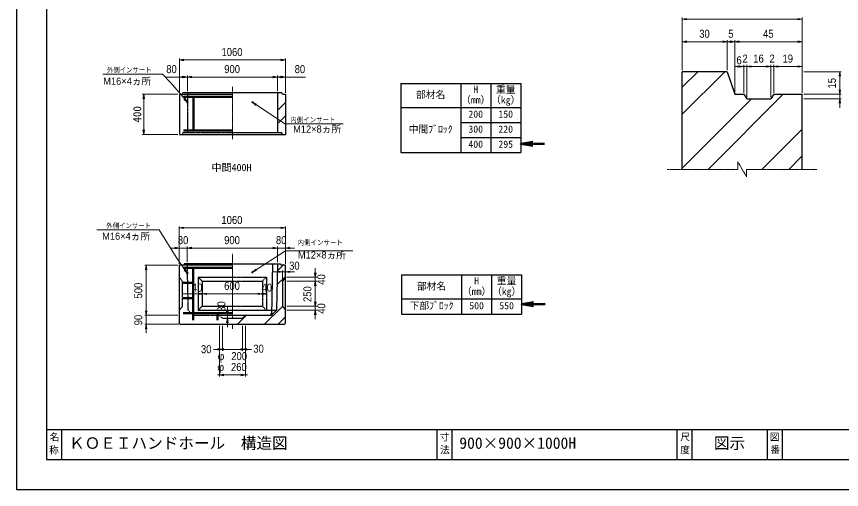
# Model space of a CAD drawing. Units: millimetres, scale not verified. Extents: x -210 to 210, y -148 to 148.
# Drawn here: x -210 to 64.8, y -148.5 to 9 of the extents above; entities that cross this region are included whole.
import ezdxf
from ezdxf.enums import TextEntityAlignment as Align

# ---------------------------------------------------------------- set-up
doc = ezdxf.new("R2010")
doc.units = ezdxf.units.MM
doc.linetypes.add('USER1', pattern=[12.95, 6.35, -3.175, 0.25, -3.175])
doc.linetypes.add('USER2', pattern=[4.7625, 3.175, -1.5875])
doc.layers.add('0-0', color=7, linetype='Continuous')
for name, color, linetype, lineweight in [('0-1_0', 9, 'Continuous', 25), ('0-2_dims', 2, 'Continuous', 13), ('0-3_pen1実線', 4, 'Continuous', 13), ('0-4_pen2実線', 3, 'Continuous', 13), ('0-5_pen3実線', 7, 'Continuous', 25), ('0-6_pen4実線', 6, 'Continuous', 25), ('0-7_pen1一点', 4, 'USER1', 13), ('0-8_pen2破線', 3, 'USER2', 25), ('0-9_鉄筋１', 7, 'Continuous', 50), ('0-A_鉄筋２', 7, 'Continuous', 50)]:
    doc.layers.add(name, color=color, linetype=linetype, lineweight=lineweight)
doc.styles.add('ＭＳ ゴシック', font='')
doc.styles.add('ＭＳ Ｐゴシック', font='')
doc.styles.get('ＭＳ ゴシック').set_extended_font_data('MS Gothic')
doc.styles.get('ＭＳ Ｐゴシック').set_extended_font_data('MS PGothic')

# ---------------------------------------------------------------- blocks, each defined once
blk = doc.blocks.new('部分図 1')
at = {"layer": '0-1_0'}
blk.add_lwpolyline([(0, 0), (12600, 0), (12600, 8910), (0, 8910)], close=True, dxfattribs=at)
at = {"layer": '0-2_dims'}
for p, q in [((6652.13, 4187.91), (6652.13, 4713.46)), ((7852.13, 3962.91), (7852.13, 4713.46)), ((6652.13, 4698.46), (7852.13, 4698.46)), ((6652.13, 4187.91), (6652.13, 4488.46)), ((7102.13, 4473.46), (6652.13, 4473.46)), ((7102.13, 4187.91), (7102.13, 4488.46)), ((7102.13, 4187.91), (7102.13, 4488.46)), ((7102.13, 4473.46), (7177.13, 4473.46)), ((7177.13, 3962.91), (7177.13, 4488.46)), ((7177.13, 3962.91), (7177.13, 4488.46)), ((7852.13, 4473.46), (7177.13, 4473.46)), ((7852.13, 3962.91), (7852.13, 4488.46)), ((1628, 3962.81), (1628, 4305.81)), ((1628, 4290.81), (2688, 4290.81)), ((2688, 3962.81), (2688, 4305.81)), ((7177.13, 3962.91), (7177.13, 4240.68)), ((7267.13, 4225.68), (7177.13, 4225.68)), ((7267.13, 4225.68), (7177.13, 4225.68)), ((7267.13, 3962.91), (7267.13, 4240.68)), ((7267.13, 3962.91), (7267.13, 4240.68)), ((7267.13, 4225.68), (7297.13, 4225.68)), ((7297.13, 3921.66), (7297.13, 4240.68)), ((7297.13, 3917.91), (7297.13, 4240.68)), ((7297.13, 4225.68), (7387.13, 4225.68)), ((7297.13, 4225.68), (7537.13, 4225.68)), ((7537.13, 4225.68), (7447.13, 4225.68)), ((7537.13, 3917.91), (7537.13, 4240.68)), ((7537.13, 3917.91), (7537.13, 4240.68)), ((7537.13, 4225.68), (7567.13, 4225.68)), ((7567.13, 3962.91), (7567.13, 4240.68)), ((7567.13, 3962.91), (7567.13, 4240.68)), ((7567.13, 4225.68), (7657.13, 4225.68)), ((7567.13, 4225.68), (7852.13, 4225.68)), ((7852.13, 3962.91), (7852.13, 4240.68)), ((1628, 3962.81), (1628, 4135.28)), ((1708, 3977.81), (1708, 4135.28)), ((1708, 3977.81), (1708, 4135.28)), ((2608, 3977.81), (2608, 4135.28)), ((2608, 3977.81), (2608, 4135.28)), ((2688, 3962.81), (2688, 4135.28)), ((7867.13, 4172.91), (8242.22, 4172.91)), ((8227.22, 4172.91), (8227.22, 3947.91)), ((1708, 4120.28), (2608, 4120.28)), ((8227.22, 3947.91), (8227.22, 4037.91)), ((7867.13, 3947.91), (8242.22, 3947.91)), ((7867.13, 3947.91), (8242.22, 3947.91)), ((7867.13, 3902.91), (8242.22, 3902.91)), ((8227.22, 3947.91), (8227.22, 3902.91)), ((8227.22, 3902.91), (8227.22, 3812.91)), ((1627, 2255), (1627, 2628.21)), ((2687, 2613.21), (1627, 2613.21)), ((2687, 2255), (2687, 2628.21)), ((1627, 2412.17), (1537, 2412.17)), ((1627, 2255), (1627, 2427.17)), ((1627, 2412.17), (1707, 2412.17)), ((1707, 2270), (1707, 2427.17)), ((1707, 2270), (1707, 2427.17)), ((1707, 2412.17), (1797, 2412.17)), ((1707, 2412.17), (2607, 2412.17)), ((2607, 2412.17), (2517, 2412.17)), ((2607, 2270), (2607, 2427.17)), ((2607, 2270), (2607, 2427.17)), ((2607, 2412.17), (2687, 2412.17)), ((2687, 2255), (2687, 2427.17)), ((2687, 2412.17), (2777, 2412.17)), ((1612, 2240), (1281, 2240)), ((1296, 1740), (1296, 2240)), ((2657, 2174.11), (2567, 2174.11)), ((2657, 2095), (2657, 2189.11)), ((2657, 2174.11), (2687, 2174.11)), ((2687, 2135), (2687, 2189.11)), ((2687, 2174.11), (2777, 2174.11)), ((2985.74, 2120), (2985.74, 2210)), ((2702, 2120), (3000.74, 2120)), ((2702, 2080), (3000.74, 2080)), ((2702, 2080), (3000.74, 2080)), ((2985.74, 2080), (2985.74, 2120)), ((2985.74, 2080), (2985.74, 1990)), ((2985.74, 2080), (2985.74, 1830)), ((1817, 1955), (1817, 1940)), ((1857, 1955), (1817, 1955)), ((1857, 1955), (1857, 1970)), ((1857, 1955), (2457, 1955)), ((1857, 1955), (1857, 1940)), ((2457, 1955), (2457, 1970)), ((2457, 1955), (2457, 1970)), ((2457, 1955), (2497, 1955)), ((2497, 1955), (2497, 1970)), ((2985.74, 1830), (2985.74, 1920)), ((1296, 1740), (1296, 1830)), ((2107, 1740), (2107, 1830)), ((2702, 1830), (3000.74, 1830)), ((2702, 1830), (3000.74, 1830)), ((2985.74, 1830), (2985.74, 1790)), ((1612, 1740), (1281, 1740)), ((1612, 1740), (1281, 1740)), ((1296, 1740), (1296, 1650)), ((2107, 1740), (2092, 1740)), ((2107, 1710), (2107, 1740)), ((2702, 1790), (3000.74, 1790)), ((2985.74, 1790), (2985.74, 1700)), ((1622, 1650), (1281, 1650)), ((1296, 1650), (1296, 1560)), ((2107, 1710), (2092, 1710)), ((2107, 1710), (2107, 1620)), ((2027, 1635), (2027, 1129)), ((2027, 1635), (2027, 1385)), ((2057, 1635), (2057, 1385)), ((2057, 1635), (2057, 1385)), ((2257, 1635), (2257, 1385)), ((2257, 1635), (2257, 1385)), ((2287, 1635), (2287, 1385)), ((2287, 1635), (2287, 1129)), ((2057, 1400), (1967, 1400)), ((2057, 1400), (2027, 1400)), ((2057, 1400), (2257, 1400)), ((2257, 1400), (2347, 1400)), ((2257, 1400), (2287, 1400)), ((2027, 1144), (2007, 1144)), ((2027, 1144), (2287, 1144)), ((2287, 1144), (2307, 1144))]:
    blk.add_line(p, q, dxfattribs=at)
at = {"layer": '0-2_dims', "lineweight": 18}
for p, q in [((1459, 4150.24), (864, 4150.24)), ((1613, 3947.81), (1256, 3947.81)), ((1271, 3947.81), (1271, 3547.81)), ((2716, 3651.81), (3264.43, 3651.81)), ((1613, 3547.81), (1256, 3547.81)), ((1425.24, 2594.43), (803.77, 2594.43)), ((2744.05, 2382.8), (3360.52, 2382.8)), ((1667, 1955), (1807, 1955))]:
    blk.add_line(p, q, dxfattribs=at)
at = {"layer": '0-2_dims', "lineweight": 50}
for p, q in [((5039, 3452), (5275, 3452)), ((5048, 1850.5), (5284, 1850.5))]:
    blk.add_line(p, q, dxfattribs=at)
at = {"layer": '0-2_dims'}
for points in [[(6697.13, 4705.96), (6652.13, 4698.46), (6697.13, 4690.96)], [(7807.13, 4690.96), (7852.13, 4698.46), (7807.13, 4705.96)], [(6697.13, 4480.96), (6652.13, 4473.46), (6697.13, 4465.96)], [(7057.13, 4465.96), (7102.13, 4473.46), (7057.13, 4480.96)], [(7147.13, 4480.96), (7102.13, 4473.46), (7147.13, 4465.96)], [(7132.13, 4465.96), (7177.13, 4473.46), (7132.13, 4480.96)], [(7222.13, 4480.96), (7177.13, 4473.46), (7222.13, 4465.96)], [(7807.13, 4465.96), (7852.13, 4473.46), (7807.13, 4480.96)], [(1673, 4298.31), (1628, 4290.81), (1673, 4283.31)], [(2643, 4283.31), (2688, 4290.81), (2643, 4298.31)], [(7222.13, 4233.18), (7177.13, 4225.68), (7222.13, 4218.18)], [(7222.13, 4218.18), (7267.13, 4225.68), (7222.13, 4233.18)], [(7342.13, 4233.18), (7297.13, 4225.68), (7342.13, 4218.18)], [(7342.13, 4233.18), (7297.13, 4225.68), (7342.13, 4218.18)], [(7492.13, 4218.18), (7537.13, 4225.68), (7492.13, 4233.18)], [(7492.13, 4218.18), (7537.13, 4225.68), (7492.13, 4233.18)], [(7612.13, 4233.18), (7567.13, 4225.68), (7612.13, 4218.18)], [(7612.13, 4233.18), (7567.13, 4225.68), (7612.13, 4218.18)], [(7807.13, 4218.18), (7852.13, 4225.68), (7807.13, 4233.18)], [(1708, 3867.81), (1542, 4063.73), (1459, 4150.24)], [(1673, 4127.78), (1628, 4120.28), (1673, 4112.78)], [(1663, 4112.78), (1708, 4120.28), (1663, 4127.78)], [(1753, 4127.78), (1708, 4120.28), (1753, 4112.78)], [(2563, 4112.78), (2608, 4120.28), (2563, 4127.78)], [(2653, 4127.78), (2608, 4120.28), (2653, 4112.78)], [(2643, 4112.78), (2688, 4120.28), (2643, 4127.78)], [(8234.72, 4127.91), (8227.22, 4172.91), (8219.72, 4127.91)], [(1708, 4120.28), (1628, 4120.28), (1496.46, 4120.28)], [(2608, 4120.28), (2688, 4120.28), (2888.83, 4120.28)], [(8219.72, 3992.91), (8227.22, 3947.91), (8234.72, 3992.91)], [(8219.72, 3992.91), (8227.22, 3947.91), (8234.72, 3992.91)], [(1673.19, 3897.29), (1708, 3867.81), (1684.64, 3906.99)], [(8234.72, 3857.91), (8227.22, 3902.91), (8219.72, 3857.91)], [(2399.61, 3849.09), (2358, 3867.81), (2391.29, 3836.61)], [(2358, 3867.81), (2682, 3651.81), (2716.73, 3651.81)], [(1707, 2160), (1594.97, 2320.29), (1425.24, 2594.43)], [(1672, 2620.71), (1627, 2613.21), (1672, 2605.71)], [(2642, 2605.71), (2687, 2613.21), (2642, 2620.71)], [(1582, 2404.67), (1627, 2412.17), (1582, 2419.67)], [(1752, 2419.67), (1707, 2412.17), (1752, 2404.67)], [(1752, 2419.67), (1707, 2412.17), (1752, 2404.67)], [(2562, 2404.67), (2607, 2412.17), (2562, 2419.67)], [(2562, 2404.67), (2607, 2412.17), (2562, 2419.67)], [(2732, 2419.67), (2687, 2412.17), (2732, 2404.67)], [(2357, 2170), (2687, 2382.8), (2744.05, 2382.8)], [(1303.5, 2195), (1296, 2240), (1288.5, 2195)], [(1675.07, 2192.59), (1707, 2160), (1687.37, 2201.18)], [(2390.75, 2200.69), (2357, 2170), (2398.88, 2188.08)], [(2612, 2166.61), (2657, 2174.11), (2612, 2181.61)], [(2732, 2181.61), (2687, 2174.11), (2732, 2166.61)], [(2978.24, 2165), (2985.74, 2120), (2993.24, 2165)], [(2993.24, 2035), (2985.74, 2080), (2978.24, 2035)], [(2993.24, 2035), (2985.74, 2080), (2978.24, 2035)], [(1812, 1947.5), (1857, 1955), (1812, 1962.5)], [(1862, 1962.5), (1817, 1955), (1862, 1947.5)], [(1902, 1962.5), (1857, 1955), (1902, 1947.5)], [(2412, 1947.5), (2457, 1955), (2412, 1962.5)], [(2452, 1947.5), (2497, 1955), (2452, 1962.5)], [(2502, 1962.5), (2457, 1955), (2502, 1947.5)], [(2978.24, 1875), (2985.74, 1830), (2993.24, 1875)], [(2978.24, 1875), (2985.74, 1830), (2993.24, 1875)], [(1288.5, 1785), (1296, 1740), (1303.5, 1785)], [(1288.5, 1785), (1296, 1740), (1303.5, 1785)], [(2099.5, 1785), (2107, 1740), (2114.5, 1785)], [(2993.24, 1745), (2985.74, 1790), (2978.24, 1745)], [(1303.5, 1605), (1296, 1650), (1288.5, 1605)], [(2114.5, 1665), (2107, 1710), (2099.5, 1665)], [(2012, 1392.5), (2057, 1400), (2012, 1407.5)], [(2012, 1392.5), (2057, 1400), (2012, 1407.5)], [(2072, 1407.5), (2027, 1400), (2072, 1392.5)], [(2242, 1392.5), (2287, 1400), (2242, 1407.5)], [(2302, 1407.5), (2257, 1400), (2302, 1392.5)], [(2302, 1407.5), (2257, 1400), (2302, 1392.5)], [(2072, 1151.5), (2027, 1144), (2072, 1136.5)], [(2242, 1136.5), (2287, 1144), (2242, 1151.5)]]:
    blk.add_lwpolyline(points, dxfattribs=at)
at = {"layer": '0-2_dims', "lineweight": 18}
for points in [[(1278.5, 3902.81), (1271, 3947.81), (1263.5, 3902.81)], [(1263.5, 3592.81), (1271, 3547.81), (1278.5, 3592.81)]]:
    blk.add_lwpolyline(points, dxfattribs=at)
at = {"layer": '0-2_dims', "lineweight": 50}
for points in [[(5159, 3472), (5039, 3452), (5159, 3432)], [(5168, 1870.5), (5048, 1850.5), (5168, 1830.5)]]:
    blk.add_lwpolyline(points, dxfattribs=at)
at = {"layer": '0-3_pen1実線'}
for p, q in [((6652.13, 4017.41), (6807.63, 4172.91)), ((6652.13, 3748), (7077.04, 4172.91)), ((6652.13, 3209.18), (7345.86, 3902.91)), ((6910.26, 3197.91), (7660.26, 3947.91)), ((2608, 3786.05), (2688, 3866.05)), ((2619.47, 3662.81), (2688, 3731.35)), ((7449.08, 3197.91), (7852.13, 3600.96)), ((7718.49, 3197.91), (7852.13, 3331.55)), ((2605.4, 2180.53), (2664.87, 2240)), ((2602.44, 2042.87), (2687, 2127.43)), ((2478.98, 1650), (2657.85, 1828.87)), ((2209.57, 1650), (2299.57, 1740)), ((2613.68, 1650), (2687, 1723.32))]:
    blk.add_line(p, q, dxfattribs=at)
at = {"layer": '0-4_pen2実線'}
for centre, radius in [((1708, 3867.81), 8), ((2358, 3867.81), 6), ((1707, 2160), 8), ((2357, 2170), 6)]:
    blk.add_circle(centre, radius, dxfattribs=at)
at = {"layer": '0-5_pen3実線'}
for p, q in [((6652.13, 3197.91), (6652.13, 4172.91)), ((7102.13, 4172.91), (6652.13, 4172.91)), ((7102.13, 4172.91), (7177.13, 3947.91)), ((4439, 4056), (4439, 3366)), ((4739, 4056), (4739, 3366)), ((1658, 3947.81), (1663, 3962.81)), ((2653, 3962.81), (1663, 3962.81)), ((2608, 3962.81), (2608, 3562.81)), ((2658, 3947.81), (2653, 3962.81)), ((1628, 3947.81), (2158, 3947.81)), ((1628, 3947.81), (1628, 3547.81)), ((7567.13, 3947.91), (7537.13, 3902.91)), ((7567.13, 3947.91), (7852.13, 3947.91)), ((7852.13, 3197.91), (7852.13, 3947.91)), ((3839, 3816), (5039, 3816)), ((4439, 3666), (5039, 3666)), ((1628, 3547.81), (2688, 3547.81)), ((2653, 3562.81), (2158, 3562.81)), ((2658, 3547.81), (2653, 3562.81)), ((4439, 3516), (5039, 3516)), ((1627, 2240), (1627, 1660)), ((2157, 2240), (1627, 2240)), ((1677, 2255), (1672, 2240)), ((2558.08, 2255), (2547, 1740)), ((2607, 2255), (2597, 1790)), ((2637, 2255), (2642, 2240)), ((2687, 2240), (2642, 2240)), ((2687, 2240), (2642, 2240)), ((2687, 1660), (2687, 2240)), ((1817, 2120), (1817, 1790)), ((1817, 2120), (1857, 2080)), ((1817, 2120), (2157, 2120)), ((1857, 2080), (1857, 1830)), ((1857, 2080), (2157, 2080)), ((2687, 2120), (2657, 2080)), ((4448, 2143), (4448, 1753)), ((4748, 2143), (4748, 1753)), ((3848, 1903), (5048, 1903)), ((1857, 1830), (1817, 1790)), ((1857, 1830), (2157, 1830)), ((1817, 1790), (2597, 1790)), ((2157, 1740), (2547, 1740)), ((2157, 1740), (2547, 1740)), ((2257, 1710), (2287, 1740)), ((2597, 1790), (2547, 1740)), ((1627, 1660), (1637, 1650)), ((1637, 1650), (2677, 1650)), ((2157, 1710), (2257, 1710)), ((2157, 1710), (2257, 1710)), ((2687, 1660), (2677, 1650)), ((450, 600), (450, 300)), ((4350, 600), (4350, 300)), ((6750, 600), (6750, 300)), ((7650, 600), (7650, 300))]:
    blk.add_line(p, q, dxfattribs=at)
for points in [[(2658, 3947.81), (2688, 3947.81), (2688, 3547.81)], [(7177.13, 3947.91), (7267.13, 3947.91), (7297.13, 3902.91), (7537.13, 3902.91)], [(2157, 2255), (1677, 2255), (1672, 2240)], [(2157, 2255), (2637, 2255), (2642, 2240)], [(2657, 2080), (2657, 1830), (2687, 1790)]]:
    blk.add_lwpolyline(points, dxfattribs=at)
at = {"layer": '0-6_pen4実線'}
for p, q in [((3839, 4056), (5039, 4056)), ((3839, 4056), (3839, 3366)), ((5039, 4056), (5039, 3366)), ((3839, 3366), (5039, 3366)), ((3848, 2143), (5048, 2143)), ((3848, 2143), (3848, 1753)), ((5048, 2143), (5048, 1753)), ((3848, 1753), (5048, 1753)), ((300, 600), (12300, 600)), ((4200, 600), (4200, 300)), ((6600, 600), (6600, 300)), ((7500, 600), (7500, 300))]:
    blk.add_line(p, q, dxfattribs=at)
blk.add_lwpolyline([(300, 300), (12300, 300), (12300, 8610), (300, 8610)], close=True, dxfattribs=at)
at = {"layer": '0-7_pen1一点'}
for p, q in [((2158, 4021.53), (2158, 3499.81)), ((7252.13, 3197.91), (7208.83, 3272.91)), ((7208.83, 3197.91), (7208.83, 3272.91)), ((6502.13, 3197.91), (7208.83, 3197.91)), ((7252.13, 3197.91), (7295.43, 3122.91)), ((7295.43, 3197.91), (8002.13, 3197.91)), ((7295.43, 3197.91), (7295.43, 3122.91)), ((2157, 2355), (2157, 1710)), ((2157, 1650), (2157, 1604.58))]:
    blk.add_line(p, q, dxfattribs=at)
at = {"layer": '0-8_pen2破線'}
for p, q in [((1708, 3962.81), (1708, 3562.81)), ((1658, 3547.81), (1663, 3562.81)), ((2158, 3562.81), (1663, 3562.81)), ((1627, 2120), (1657, 2080)), ((1657, 2080), (1657, 1830)), ((2157, 2120), (2497, 2120)), ((2157, 2080), (2457, 2080)), ((2497, 2120), (2457, 2080)), ((2457, 2080), (2457, 1830)), ((2497, 2120), (2497, 1790)), ((1657, 1830), (1627, 1790)), ((2157, 1830), (2457, 1830)), ((2457, 1830), (2497, 1790)), ((1767, 1740), (2157, 1740)), ((2057, 1710), (2027, 1740)), ((2057, 1710), (2157, 1710))]:
    blk.add_line(p, q, dxfattribs=at)
blk.add_lwpolyline([(1767, 1740), (1717, 1790), (1707, 2255)], dxfattribs=at)
at = {"layer": '0-9_鉄筋１'}
for p, q in [((1768, 3932.81), (1768, 3577.81)), ((1768, 3922.81), (2158, 3922.81)), ((1768, 3587.81), (2158, 3587.81)), ((1767, 2225), (1767, 1730)), ((1767, 2215), (2157, 2215)), ((1767, 1760), (2157, 1760)), ((2007, 1770), (2007, 1730)), ((2547, 1760), (2547, 1740))]:
    blk.add_line(p, q, dxfattribs=at)
at = {"layer": '0-A_鉄筋２'}
for p, q in [((1768, 3922.81), (1668, 3922.81)), ((1768, 3587.81), (1668, 3587.81)), ((1767, 2215), (1667, 2215)), ((1777, 2065), (1667, 2065)), ((1777, 1910), (1667, 1910)), ((1767, 1760), (1667, 1760)), ((2547, 1760), (2547.43, 1760)), ((1767, 1730), (1767, 1690)), ((2007, 1730), (2007, 1690))]:
    blk.add_line(p, q, dxfattribs=at)
at = {"layer": '0-2_dims', "color": 7, "style": 'ＭＳ Ｐゴシック', "width": 0.9}
for s, height, p in [('30', 79.98, (6822.59, 4488.46)), ('5', 79.98, (7112.36, 4488.46)), ('45', 79.98, (7460.09, 4488.46)), ('1060', 79.98, (2048.91, 4305.81)), ('6', 79.98, (7194.86, 4223.64)), ('2', 79.98, (7254.86, 4240.68)), ('16', 79.98, (7362.59, 4240.68)), ('2', 79.98, (7524.86, 4240.68)), ('19', 79.98, (7655.09, 4240.68)), ('外側インサート', 50.68, (903.34, 4150.24)), ('80', 79.98, (1496.46, 4135.28)), ('900', 79.98, (2076.19, 4135.28)), ('80', 79.98, (2779.74, 4135.28)), ('内側インサート', 51.2, (2736.32, 3651.81)), ('1060', 79.98, (2047.91, 2628.21)), ('外側インサート', 50.68, (896.85, 2594.43)), ('80', 79.98, (1612.45, 2427.17)), ('900', 79.98, (2075.18, 2427.17)), ('80', 79.98, (2592.45, 2427.17)), ('内側インサート', 51.2, (2808.89, 2426.21)), ('30', 79.98, (2724.24, 2172.07)), ('600', 79.98, (2075.18, 1970)), ('40', 79.98, (1752.84, 1952.95)), ('40', 79.98, (2448.91, 1952.95)), ('30', 79.98, (1843.45, 1337.45)), ('30', 79.98, (2366.45, 1342.45)), ('200', 79.98, (2146.36, 1268.45)), ('260', 79.98, (2143.36, 1159))]:
    blk.add_text(s, height=height, dxfattribs=at).set_placement(p, align=Align.BOTTOM_LEFT)
at = {"layer": '0-2_dims', "color": 7, "style": 'ＭＳ Ｐゴシック'}
for s, height, p in [('M16×4ヵ所', 70.81, (866.6, 4022.28)), ('M12×8ヵ所', 70.81, (2764.04, 3543.81)), ('M16×4ヵ所', 70.81, (856.03, 2473.71)), ('M12×8ヵ所', 70.81, (2812.32, 2286.21)), ('φ', 79.98, (2010, 1268.45)), ('φ', 79.98, (2007, 1159))]:
    blk.add_text(s, height=height, dxfattribs=at).set_placement(p, align=Align.BOTTOM_LEFT)
at = {"layer": '0-2_dims', "color": 7, "style": 'ＭＳ Ｐゴシック', "width": 0.9}
for s, p in [('15', (8212.22, 4005.86)), ('40', (3109.83, 2045.45)), ('500', (1281, 1908.18)), ('250', (2970.74, 1873.18)), ('30', (2111.55, 1775.45)), ('40', (3109.83, 1755.45)), ('90', (1281, 1640.45))]:
    blk.add_text(s, height=79.98, rotation=90, dxfattribs=at).set_placement(p, align=Align.BOTTOM_LEFT)
at = {"layer": '0-2_dims', "color": 7, "style": 'ＭＳ ゴシック'}
blk.add_text('400', height=80.65, rotation=90, dxfattribs=at).set_placement((1270.5, 3665.31), align=Align.BOTTOM_LEFT)
at = {"layer": '0-5_pen3実線', "style": 'ＭＳ ゴシック'}
for s, height, p in [('重量', 71.47, (4791.52, 3939.76)), ('部材名', 71.47, (3992.77, 3887.26)), ('H', 71.47, (4564.63, 3939.75)), ('（mm）', 71.49, (4442.73, 3834.74)), ('（kg）', 71.49, (4742.73, 3834.74)), ('200', 71.47, (4515.89, 3692.26)), ('150', 71.47, (4815.89, 3692.26)), ('中間ﾌﾞﾛｯｸ', 71.48, (3919.63, 3542.25)), ('300', 71.47, (4515.89, 3542.26)), ('220', 71.47, (4815.89, 3542.26)), ('400', 71.46, (4515.9, 3392.27)), ('295', 71.47, (4815.89, 3392.26)), ('中間400H', 73.31, (1949, 3157.81)), ('部材名', 71.47, (4001.77, 1974.26)), ('H', 71.47, (4573.63, 2026.75)), ('重量', 71.47, (4800.52, 2026.76)), ('（mm）', 71.49, (4451.73, 1921.74)), ('（kg）', 71.49, (4751.73, 1921.74)), ('下部ﾌﾞﾛｯｸ', 71.48, (3928.64, 1779.25)), ('500', 71.47, (4524.89, 1779.26)), ('550', 71.47, (4824.89, 1779.26)), ('名', 71.47, (330.86, 466.05)), ('ＫＯＥＩハンドホール\u3000構造図', 114.4, (525, 372)), ('寸', 71.38, (4229.1, 466.63)), ('900×900×1000H', 114.4, (4425, 372)), ('尺', 71.42, (6633.3, 467.75)), ('図示', 114.3, (6969.04, 372.02)), ('図', 71.42, (7527.6, 467)), ('称', 71.43, (325.72, 337.31)), ('法', 71.44, (4232.55, 339.37)), ('度', 71.44, (6632.55, 339)), ('番', 71.42, (7533.3, 339.75))]:
    blk.add_text(s, height=height, dxfattribs=at).set_placement(p, align=Align.BOTTOM_LEFT)

msp = doc.modelspace()

# ---------------------------------------------------------------- block references
at = {"layer": '0-0', "xscale": 0.0333333, "yscale": 0.0333333}
msp.add_blockref('部分図 1', (-210, -148.5), dxfattribs=at)

doc.saveas('drawing.dxf')
